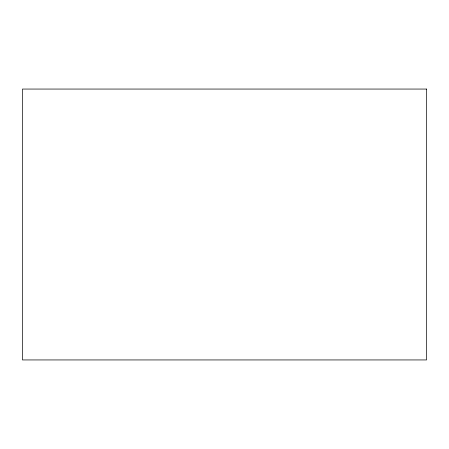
<?xml version="1.0" encoding="UTF-8"?>
<svg xmlns="http://www.w3.org/2000/svg" width="449" height="449" viewBox="0 0 449 449"><rect width="100%" height="100%" fill="white"/><g stroke="black" fill="none" stroke-linecap="round" stroke-linejoin="round"><path stroke-width="0.67" d="M426.55 89.059L22.45 89.059L22.45 359.941L426.55 359.941L426.55 89.059"/></g></svg>
